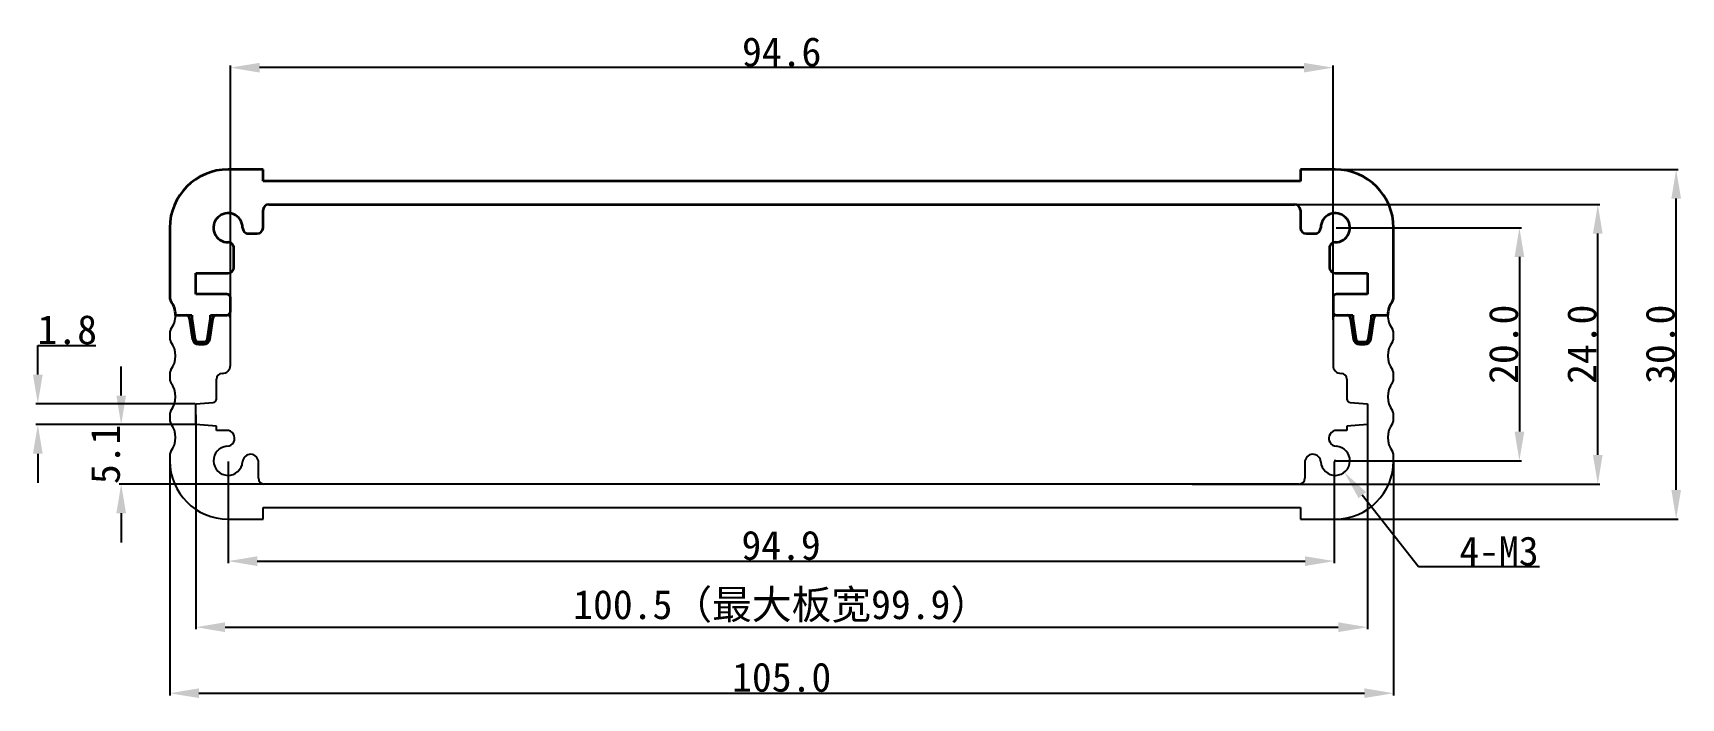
# Model space of a CAD drawing. Header units: inches. Extents: x -12 to 130, y -15 to 42.
import ezdxf

# ---------------------------------------------------------------- set-up
doc = ezdxf.new("R2010")
doc.units = ezdxf.units.IN
doc.header["$MEASUREMENT"] = 0
doc.layers.add('1', color=30, linetype='Continuous')
doc.layers.add('Visible (ISO)', color=7, linetype='Continuous', lineweight=35)
doc.styles.get("Standard").update_dxf_attribs({"font": 'simhei.ttf'})
doc.dimstyles.get("Standard").update_dxf_attribs({"dimtxt": 2.5, "dimasz": 2.5, "dimexe": 0.18, "dimexo": 0.0625, "dimgap": 0.09, "dimtad": 1, "dimtoh": 1, "dimdec": 1, "dimzin": 0, "dimdsep": 46, "dimtxsty": 'Standard', "dimcen": 0.09, "dimadec": 0, "dimazin": 0, "dimtfac": 1, "dimtdec": 1, "dimtofl": 0, "dimtmove": 0, "dimatfit": 3, "dimfxl": 1, "dimtolj": 1, "dimtzin": 0, "dimarcsym": 0})

# ---------------------------------------------------------------- blocks, each defined once
blk = doc.blocks.new('*D1')
at = {"color": 0, "lineweight": -2}
for p, q in [((0, 4.94), (0, -15.13)), ((105, 4.94), (105, -15.13)), ((2.5, -14.95), (102.5, -14.95))]:
    blk.add_line(p, q, dxfattribs=at)
at = {"color": 0}
for points in [[(2.5, -14.53), (2.5, -15.36), (0, -14.95)], [(102.5, -14.53), (102.5, -15.36), (105, -14.95)]]:
    blk.add_solid(points, dxfattribs=at)
at = {"layer": 'Defpoints', "color": 0}
for p in [(0, 5), (105, 5), (105, -14.95)]:
    blk.add_point(p, dxfattribs=at)
at = {"color": 0, "insert": (52.5, -13.59), "char_height": 2.5, "attachment_point": 5}
blk.add_mtext('\\A1;105.0', dxfattribs=at)
blk = doc.blocks.new('*D2')
at = {"color": 0, "lineweight": -2}
for p, q in [((98.56, 30), (129.42, 30)), ((129.24, 2.5), (129.24, 27.5)), ((98.56, 0), (129.42, 0))]:
    blk.add_line(p, q, dxfattribs=at)
at = {"color": 0}
for points in [[(128.83, 27.5), (129.66, 27.5), (129.24, 30)], [(128.83, 2.5), (129.66, 2.5), (129.24, 0)]]:
    blk.add_solid(points, dxfattribs=at)
at = {"layer": 'Defpoints', "color": 0}
for p in [(98.5, 30), (129.24, 30), (98.5, 0)]:
    blk.add_point(p, dxfattribs=at)
at = {"color": 0, "insert": (127.89, 15), "char_height": 2.5, "attachment_point": 5, "rotation": 90}
blk.add_mtext('\\A1;30.0', dxfattribs=at)
blk = doc.blocks.new('*D3')
at = {"layer": '1', "color": 0, "lineweight": -2}
for p, q in [((2.25, 8.94), (2.25, -9.46)), ((102.75, 8.94), (102.75, -9.46)), ((4.75, -9.28), (100.25, -9.28))]:
    blk.add_line(p, q, dxfattribs=at)
at = {"layer": '1', "color": 0}
for points in [[(4.75, -8.86), (4.75, -9.7), (2.25, -9.28)], [(100.25, -8.86), (100.25, -9.7), (102.75, -9.28)]]:
    blk.add_solid(points, dxfattribs=at)
at = {"layer": 'Defpoints', "color": 0}
for p in [(2.25, 9), (102.75, 9), (102.75, -9.28)]:
    blk.add_point(p, dxfattribs=at)
at = {"layer": '1', "color": 0, "insert": (52.5, -7.5), "char_height": 2.5, "attachment_point": 5}
blk.add_mtext('\\A1;100.5（最大板宽99.9）', dxfattribs=at)
blk = doc.blocks.new('*D4')
at = {"color": 0, "lineweight": -2}
for p, q in [((-11.32, 12.4), (-11.32, 14.9)), ((-11.32, 14.9), (-6.34, 14.9)), ((2.19, 9.9), (-11.5, 9.9)), ((2.19, 8.1), (-11.5, 8.1)), ((-11.32, 5.6), (-11.32, 3.1))]:
    blk.add_line(p, q, dxfattribs=at)
at = {"color": 0}
for points in [[(-11.74, 12.4), (-10.9, 12.4), (-11.32, 9.9)], [(-11.74, 5.6), (-10.9, 5.6), (-11.32, 8.1)]]:
    blk.add_solid(points, dxfattribs=at)
at = {"layer": 'Defpoints', "color": 0}
for p in [(-11.32, 9.9), (2.25, 9.9), (2.25, 8.1)]:
    blk.add_point(p, dxfattribs=at)
at = {"color": 0, "insert": (-8.79, 16.24), "char_height": 2.5, "attachment_point": 5}
blk.add_mtext('\\A1;1.8', dxfattribs=at)
blk = doc.blocks.new('*D5')
at = {"color": 0, "lineweight": -2}
for p, q in [((87.71, 27), (122.7, 27)), ((122.52, 5.5), (122.52, 24.5)), ((87.71, 3), (122.7, 3))]:
    blk.add_line(p, q, dxfattribs=at)
at = {"color": 0}
for points in [[(122.1, 24.5), (122.93, 24.5), (122.52, 27)], [(122.1, 5.5), (122.93, 5.5), (122.52, 3)]]:
    blk.add_solid(points, dxfattribs=at)
at = {"layer": 'Defpoints', "color": 0}
for p in [(87.65, 27), (122.52, 27), (87.65, 3)]:
    blk.add_point(p, dxfattribs=at)
at = {"color": 0, "insert": (121.16, 15), "char_height": 2.5, "attachment_point": 5, "rotation": 90}
blk.add_mtext('\\A1;24.0', dxfattribs=at)
blk = doc.blocks.new('*D6')
at = {"color": 0, "lineweight": -2}
for p, q in [((5.2, 17.11), (5.2, 38.92)), ((97.3, 38.74), (7.7, 38.74)), ((99.8, 17.11), (99.8, 38.92))]:
    blk.add_line(p, q, dxfattribs=at)
at = {"color": 0}
for points in [[(7.7, 39.15), (7.7, 38.32), (5.2, 38.74)], [(97.3, 39.15), (97.3, 38.32), (99.8, 38.74)]]:
    blk.add_solid(points, dxfattribs=at)
at = {"layer": 'Defpoints', "color": 0}
for p in [(5.2, 38.74), (5.2, 17.05), (99.8, 17.05)]:
    blk.add_point(p, dxfattribs=at)
at = {"color": 0, "insert": (52.5, 40.08), "char_height": 2.5, "attachment_point": 5}
blk.add_mtext('\\A1;94.6', dxfattribs=at)
blk = doc.blocks.new('*D7')
at = {"color": 0, "lineweight": -2}
for p, q in [((99.91, 5), (100.09, 5)), ((100, 4.91), (100, 5.09)), ((107.13, -4.1), (102.31, 2.05)), ((117.53, -4.1), (107.13, -4.1))]:
    blk.add_line(p, q, dxfattribs=at)
at = {"color": 0}
blk.add_solid([(102.64, 2.31), (101.99, 1.79), (100.77, 4.02)], dxfattribs=at)
at = {"layer": 'Defpoints', "color": 0}
for p in [(100, 5), (100.77, 4.02)]:
    blk.add_point(p, dxfattribs=at)
at = {"color": 0, "insert": (114.04, -2.76), "char_height": 2.5, "attachment_point": 5}
blk.add_mtext('\\A1;4-M3', dxfattribs=at)
blk = doc.blocks.new('*D8')
at = {"color": 0, "lineweight": -2}
for p, q in [((100.06, 25), (115.97, 25)), ((115.79, 22.5), (115.79, 7.5)), ((99.97, 5), (115.97, 5))]:
    blk.add_line(p, q, dxfattribs=at)
at = {"color": 0}
for points in [[(115.38, 22.5), (116.21, 22.5), (115.79, 25)], [(115.38, 7.5), (116.21, 7.5), (115.79, 5)]]:
    blk.add_solid(points, dxfattribs=at)
at = {"layer": 'Defpoints', "color": 0}
for p in [(100, 25), (99.91, 5), (115.79, 5)]:
    blk.add_point(p, dxfattribs=at)
at = {"color": 0, "insert": (114.44, 15), "char_height": 2.5, "attachment_point": 5, "rotation": 90}
blk.add_mtext('\\A1;20.0', dxfattribs=at)
blk = doc.blocks.new('*D9')
at = {"color": 0, "lineweight": -2}
for p, q in [((5, 4.94), (5, -3.79)), ((99.91, 4.94), (99.91, -3.79)), ((7.5, -3.61), (97.41, -3.61))]:
    blk.add_line(p, q, dxfattribs=at)
at = {"color": 0}
for points in [[(7.5, -3.2), (7.5, -4.03), (5, -3.61)], [(97.41, -3.2), (97.41, -4.03), (99.91, -3.61)]]:
    blk.add_solid(points, dxfattribs=at)
at = {"layer": 'Defpoints', "color": 0}
for p in [(5, 5), (99.91, 5), (99.91, -3.61)]:
    blk.add_point(p, dxfattribs=at)
at = {"color": 0, "insert": (52.45, -2.27), "char_height": 2.5, "attachment_point": 5}
blk.add_mtext('\\A1;94.9', dxfattribs=at)
blk = doc.blocks.new('*D10')
at = {"color": 0, "lineweight": -2}
for p, q in [((-4.17, 10.6), (-4.17, 13.1)), ((2.19, 8.1), (-4.35, 8.1)), ((8.05, 3), (-4.35, 3)), ((-4.17, 0.5), (-4.17, -2))]:
    blk.add_line(p, q, dxfattribs=at)
at = {"color": 0}
for points in [[(-4.58, 10.6), (-3.75, 10.6), (-4.17, 8.1)], [(-4.58, 0.5), (-3.75, 0.5), (-4.17, 3)]]:
    blk.add_solid(points, dxfattribs=at)
at = {"layer": 'Defpoints', "color": 0}
for p in [(2.25, 8.1), (-4.17, 3), (8.11, 3)]:
    blk.add_point(p, dxfattribs=at)
at = {"color": 0, "insert": (-5.51, 5.55), "char_height": 2.5, "attachment_point": 5, "rotation": 90}
blk.add_mtext('\\A1;5.1', dxfattribs=at)

msp = doc.modelspace()

# ---------------------------------------------------------------- linework, layer by layer
for p, q in [((5.2, 13.2), (5.2, 17.2)), ((99.8, 17.2), (99.8, 13.2)), ((0, 16), (0, 15.5)), ((105, 15.5), (105, 16)), ((0, 12.5), (0, 12)), ((4, 10.3), (4, 12)), ((101, 12), (101, 10.3)), ((105, 12), (105, 12.5)), ((2.25, 9.9), (3.72, 10)), ((2.25, 8.1), (2.25, 9.9)), ((101.28, 10), (102.75, 9.9)), ((102.75, 9.9), (102.75, 8.1)), ((0, 9), (0, 8.5)), ((105, 8.5), (105, 9)), ((4, 7.98), (2.25, 8.1)), ((4, 7.61), (4, 7.98)), ((4.85, 7.61), (4, 7.61)), ((101, 7.61), (100.15, 7.61)), ((102.75, 8.1), (101, 7.98)), ((101, 7.98), (101, 7.61)), ((0, 5.5), (0, 5)), ((7.61, 3.5), (7.61, 4.85)), ((97.39, 4.85), (97.39, 3.5)), ((105, 5), (105, 5.5)), ((96.89, 3), (8.11, 3)), ((5, 0), (8, 0)), ((8, 0), (8, 1)), ((8, 1), (97, 1)), ((97, 1), (97, 0)), ((97, 0), (100, 0))]:
    msp.add_line(p, q)
for centre, radius, start, end in [((-1.5, 17.5), 2, 323.1301, 360), ((4.9, 17.2), 0.3, 0, 90), ((100.1, 17.2), 0.3, 90, 180), ((106.5, 17.5), 2, 180, 216.8699), ((0.5, 16), 0.5, 143.1301, 180), ((104.5, 16), 0.5, 360, 36.8699), ((0.5, 15.5), 0.5, 180, 216.8699), ((-1.5, 14), 2, 323.1301, 36.8699), ((106.5, 14), 2, 143.1301, 216.8699), ((104.5, 15.5), 0.5, 323.1301, 360), ((0.5, 12.5), 0.5, 143.1301, 180), ((4.5, 13.2), 0.7, 270, 0), ((100.5, 13.2), 0.7, 180, 270), ((104.5, 12.5), 0.5, 0, 36.8699), ((0.5, 12), 0.5, 180, 216.8699), ((-1.5, 10.5), 2, 323.1301, 36.8699), ((4.5, 12), 0.5, 90, 180), ((100.5, 12), 0.5, 360, 90), ((106.5, 10.5), 2, 143.1301, 216.8699), ((104.5, 12), 0.5, 323.1301, 360), ((3.7, 10.3), 0.3, 274, 0), ((101.3, 10.3), 0.3, 180, 266), ((0.5, 9), 0.5, 143.1301, 180), ((0.5, 8.5), 0.5, 180, 216.8699), ((104.5, 9), 0.5, 0, 36.8699), ((104.5, 8.5), 0.5, 323.1301, 0), ((-1.5, 7), 2, 323.1301, 36.8699), ((4.88, 6.93), 0.682, 272.2612, 92.2612), ((100.12, 6.93), 0.682, 87.7388, 267.7388), ((106.5, 7), 2, 143.1301, 216.8699), ((0.5, 5.5), 0.5, 143.1301, 180), ((5, 5), 1.25, 94.3167, 355.6833), ((100, 5), 1.25, 184.3167, 85.6833), ((104.5, 5.5), 0.5, 0, 36.8699), ((5, 5), 5, 180, 270), ((6.93, 4.88), 0.682, 357.7388, 177.7388), ((98.07, 4.88), 0.682, 2.2612, 182.2612), ((100, 5), 5, 270, 0), ((8.11, 3.5), 0.5, 180, 270), ((96.89, 3.5), 0.5, 270, 0)]:
    msp.add_arc(centre, radius, start, end)
at = {"layer": 'Visible (ISO)'}
for p, q in [((8, 30), (5, 30)), ((8, 29), (8, 30)), ((100, 30), (97, 30)), ((97, 30), (97, 29)), ((97, 29), (8, 29)), ((8.5, 27), (96.5, 27)), ((8, 25), (8, 26.5)), ((97, 26.5), (97, 25)), ((0, 25), (0, 19)), ((6.75, 24.5), (7.5, 24.5)), ((97.5, 24.5), (98.25, 24.5)), ((105, 19), (105, 25)), ((5.5, 21.6), (5.5, 23.25)), ((99.5, 23.25), (99.5, 21.6)), ((2.25, 19.3), (2.25, 21.1)), ((2.25, 21.1), (5, 21.1)), ((100, 21.1), (102.75, 21.1)), ((102.75, 21.1), (102.75, 19.3)), ((4.9, 19.3), (2.25, 19.3)), ((5.2, 17.8), (5.2, 19)), ((99.8, 19), (99.8, 17.8)), ((102.75, 19.3), (100.1, 19.3)), ((0.5, 17.5), (1.9, 17.5)), ((0.5, 17.5), (1.4, 17.5)), ((1.7, 17.2), (1.7, 17.19)), ((1.7, 17.19), (1.96, 15.43)), ((1.9, 17.5), (1.9, 17.2)), ((1.9, 17.2), (2.16, 15.46)), ((3.24, 15.46), (3.5, 17.2)), ((3.44, 15.43), (3.7, 17.19)), ((3.5, 17.2), (3.5, 17.5)), ((3.5, 17.5), (4.9, 17.5)), ((3.7, 17.19), (3.7, 17.2)), ((4, 17.5), (4.9, 17.5)), ((100.1, 17.5), (101.5, 17.5)), ((100.1, 17.5), (101, 17.5)), ((101.3, 17.2), (101.3, 17.19)), ((101.3, 17.19), (101.56, 15.43)), ((101.5, 17.5), (101.5, 17.2)), ((101.5, 17.2), (101.76, 15.46)), ((102.84, 15.46), (103.1, 17.2)), ((103.04, 15.43), (103.3, 17.19)), ((103.1, 17.2), (103.1, 17.5)), ((103.1, 17.5), (104.5, 17.5)), ((103.3, 17.19), (103.3, 17.2)), ((103.6, 17.5), (104.5, 17.5)), ((2.46, 15.2), (2.94, 15.2)), ((2.46, 15), (2.94, 15)), ((102.06, 15.2), (102.54, 15.2)), ((102.06, 15), (102.54, 15))]:
    msp.add_line(p, q, dxfattribs=at)
for centre, radius, start, end in [((5, 25), 5, 90, 180), ((100, 25), 5, 0, 90), ((8.5, 26.5), 0.5, 90, 180), ((96.5, 26.5), 0.5, 360, 90), ((5, 25), 1.25, 359.9313, 270.0687), ((100, 25), 1.25, 269.9313, 180.0687), ((6.75, 25), 0.5, 179.9313, 270), ((7.5, 25), 0.5, 270, 360), ((97.5, 25), 0.5, 180, 270), ((98.25, 25), 0.5, 270, 0.0687), ((5, 23.25), 0.5, 360, 90.0687), ((100, 23.25), 0.5, 89.9313, 180), ((5, 21.6), 0.5, 270, 360), ((100, 21.6), 0.5, 180, 270), ((0.5, 19), 0.5, 180, 216.8699), ((-1.5, 17.5), 2, 360, 36.8699), ((4.9, 19), 0.3, 0, 90), ((100.1, 19), 0.3, 90, 180), ((106.5, 17.5), 2, 143.1301, 180), ((104.5, 19), 0.5, 323.1301, 360), ((1.4, 17.2), 0.3, 360, 90), ((4, 17.2), 0.3, 90, 180), ((4.9, 17.8), 0.3, 270, 360), ((100.1, 17.8), 0.3, 180, 270), ((101, 17.2), 0.3, 360, 90), ((103.6, 17.2), 0.3, 90, 180), ((2.46, 15.5), 0.5, 188.5308, 270), ((2.46, 15.5), 0.3, 188.6106, 270), ((2.94, 15.5), 0.3, 270, 351.5491), ((2.94, 15.5), 0.5, 270, 351.4692), ((102.06, 15.5), 0.5, 188.5308, 270), ((102.06, 15.5), 0.3, 188.4509, 270), ((102.54, 15.5), 0.3, 270, 351.3894), ((102.54, 15.5), 0.5, 270, 351.4692)]:
    msp.add_arc(centre, radius, start, end, dxfattribs=at)

# ---------------------------------------------------------------- dimensions: what is measured, and where the dimension line sits
for base, p1, p2, picture, middle in [((5.2, 38.74), (99.8, 17.05), (5.2, 17.05), '*D6', (52.5, 38.74)), ((105, -14.95), (0, 5), (105, 5), '*D1', (52.5, -14.95))]:
    dim = msp.add_linear_dim(base=base, p1=p1, p2=p2, dimstyle='Standard')
    dim.commit()
    dim.dimension.update_dxf_attribs({"geometry": picture, "text_midpoint": middle, "dimtype": 160})
for base, p1, p2, angle, picture, middle in [((129.24, 30), (98.5, 0), (98.5, 30), 90, '*D2', (129.24, 15)), ((122.52, 27), (87.65, 3), (87.65, 27), 270, '*D5', (122.52, 15))]:
    dim = msp.add_linear_dim(base=base, p1=p1, p2=p2, angle=angle, dimstyle='Standard')
    dim.commit()
    dim.dimension.update_dxf_attribs({"geometry": picture, "text_midpoint": middle, "dimtype": 160})
for base, p1, p2, picture, middle in [((115.79, 5), (100, 25), (99.91, 5), '*D8', (114.44, 15)), ((-11.32, 9.9), (2.25, 8.1), (2.25, 9.9), '*D4', (-8.79, 16.24)), ((-4.17, 3), (2.25, 8.1), (8.11, 3), '*D10', (-5.51, 5.55))]:
    dim = msp.add_linear_dim(base=base, p1=p1, p2=p2, angle=90, dimstyle='Standard')
    dim.commit()
    dim.dimension.update_dxf_attribs({"geometry": picture, "text_midpoint": middle})
dim = msp.add_linear_dim(base=(99.91, -3.61), p1=(5, 5), p2=(99.91, 5), dimstyle='Standard')
dim.commit()
dim.dimension.update_dxf_attribs({"geometry": '*D9', "text_midpoint": (52.45, -2.27)})
dim = msp.add_radius_dim(center=(100, 5), mpoint=(100.77, 4.02), text='4-M3', dimstyle='Standard')
dim.commit()
dim.dimension.update_dxf_attribs({"geometry": '*D7', "text_midpoint": (114.04, -4.1), "dimtype": 164})
at = {"layer": '1'}
dim = msp.add_linear_dim(base=(102.75, -9.28), p1=(2.25, 9), p2=(102.75, 9), text='<>（最大板宽99.9）', dimstyle='Standard', dxfattribs=at)
dim.commit()
dim.dimension.update_dxf_attribs({"geometry": '*D3', "text_midpoint": (52.5, -9.28), "dimtype": 160})

doc.saveas('drawing.dxf')
